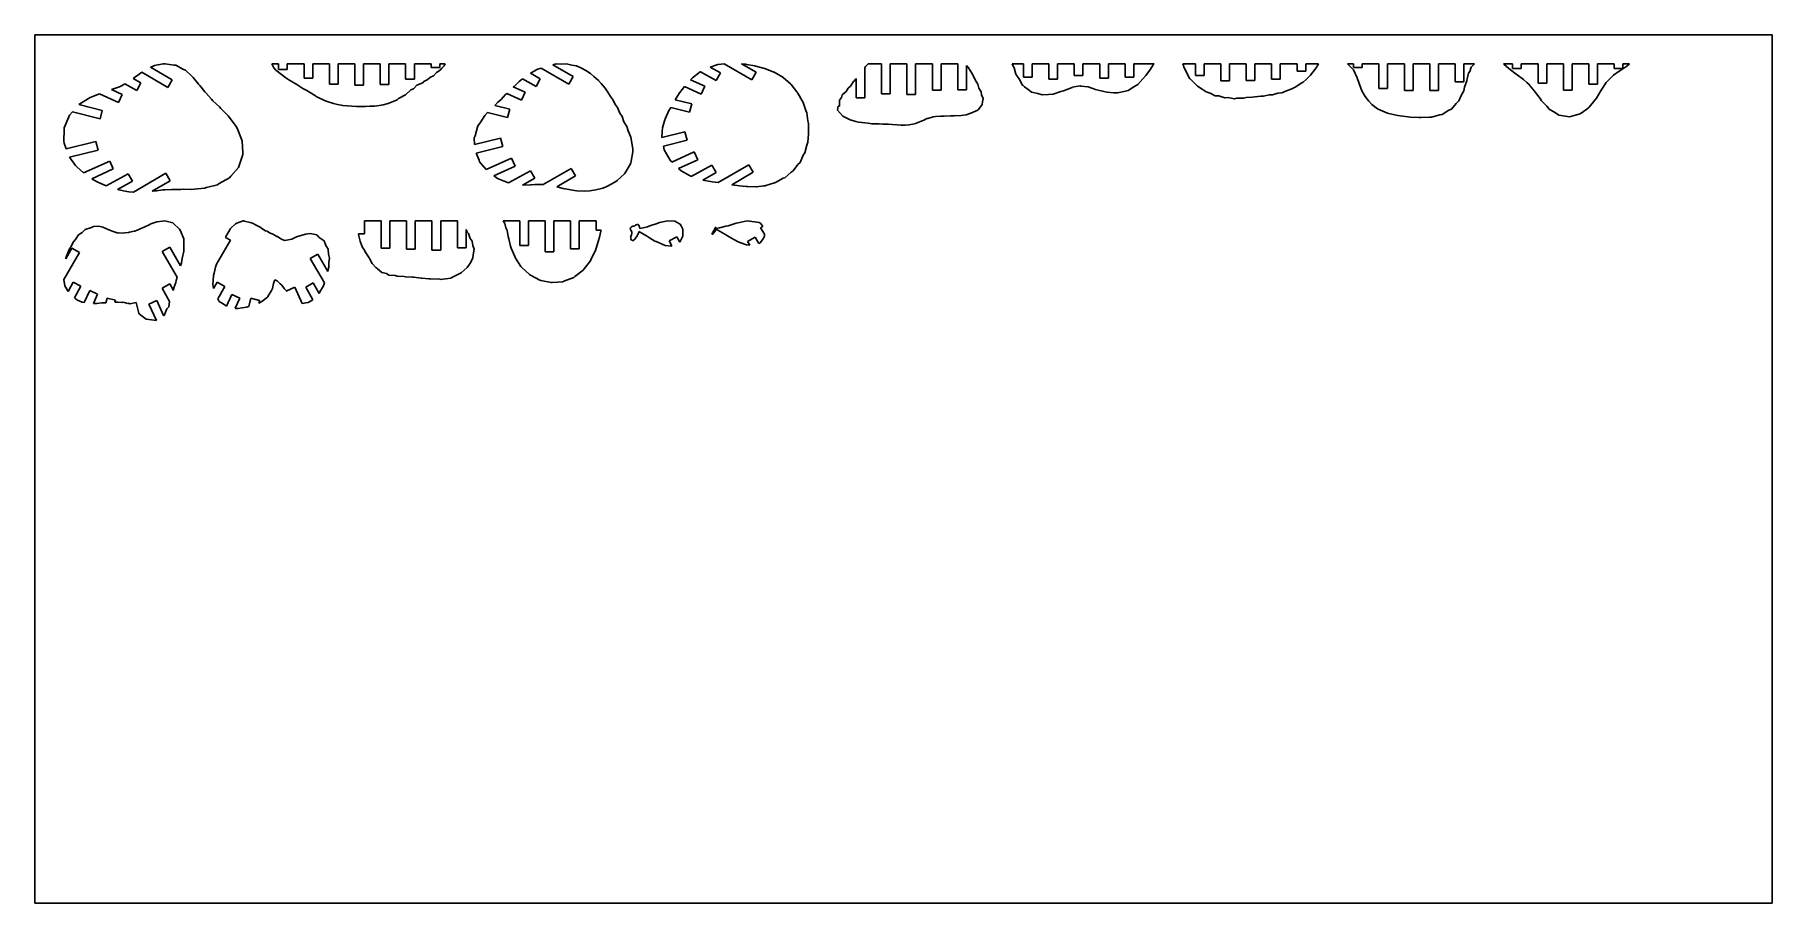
# Model space of a CAD drawing. Header units: metres. Extents: x 0 to 600, y 0 to 300.
import ezdxf

# ---------------------------------------------------------------- set-up
doc = ezdxf.new("R2010")
doc.units = ezdxf.units.M

msp = doc.modelspace()

# ---------------------------------------------------------------- linework, layer by layer
at = {"layer": 'C-1'}
for p, q in [((113.853759, 231.188876), (113.853759, 235.671116)), ((113.853759, 235.671116), (119.62894, 235.671116)), ((119.62894, 235.671116), (119.62894, 226.308317)), ((122.62894, 226.308317), (122.62894, 235.671116)), ((122.62894, 235.671116), (128.40412, 235.671116)), ((128.40412, 235.671116), (128.40412, 225.91615)), ((131.40412, 225.91615), (131.40412, 235.671116)), ((131.40412, 235.671116), (137.179301, 235.671116)), ((137.179301, 235.671116), (137.179301, 225.597686)), ((140.179301, 225.597686), (140.179301, 235.671116)), ((140.179301, 235.671116), (145.954482, 235.671116)), ((145.954482, 235.671116), (145.954482, 226.395441)), ((111.783207, 230.972129), (111.809089, 231.188876)), ((112.360972, 228.657981), (111.783207, 230.972129)), ((111.809089, 231.188876), (113.853759, 231.188876)), ((112.365687, 228.581917), (112.360972, 228.657981)), ((112.477342, 228.29923), (112.365687, 228.581917)), ((113.200204, 226.558617), (112.477342, 228.29923)), ((148.954482, 226.395441), (148.954482, 232.723758)), ((148.954482, 232.723758), (149.366907, 231.761592)), ((149.366907, 231.761592), (149.774597, 231.34252)), ((149.774597, 231.34252), (150.323646, 229.578127)), ((150.323646, 229.578127), (151.055873, 228.657981)), ((151.055873, 228.657981), (151.230177, 227.197736)), ((113.672939, 225.910929), (113.200204, 226.558617)), ((114.282651, 224.704511), (113.672939, 225.910929)), ((115.450525, 222.966815), (114.282651, 224.704511)), ((115.518432, 222.85276), (115.450525, 222.966815)), ((115.621363, 222.665434), (115.518432, 222.85276)), ((116.561443, 221.006712), (115.621363, 222.665434)), ((119.62894, 226.308317), (122.62894, 226.308317)), ((128.40412, 225.91615), (131.40412, 225.91615)), ((137.179301, 225.597686), (140.179301, 225.597686)), ((145.954482, 226.395441), (148.954482, 226.395441)), ((151.310325, 222.966816), (150.489248, 221.265808)), ((151.230177, 227.197736), (151.742174, 225.910929)), ((151.43309, 224.023365), (151.310325, 222.966816)), ((151.742174, 225.910929), (151.43309, 224.023365)), ((117.817475, 219.650847), (116.561443, 221.006712)), ((118.09341, 219.3355), (117.817475, 219.650847)), ((118.375093, 219.133131), (118.09341, 219.3355)), ((119.819693, 217.872463), (118.375093, 219.133131)), ((121.411021, 217.475541), (119.819693, 217.872463)), ((122.269956, 216.97452), (121.411021, 217.475541)), ((124.515157, 216.793132), (122.269956, 216.97452)), ((125.113416, 216.582852), (124.515157, 216.793132)), ((127.533087, 216.474229), (125.113416, 216.582852)), ((128.003468, 216.391323), (127.533087, 216.474229)), ((130.494906, 216.229648), (128.003468, 216.391323)), ((130.850537, 216.216023), (130.494906, 216.229648)), ((133.495494, 215.954011), (130.850537, 216.216023)), ((144.043067, 216.15889), (143.656595, 215.945205)), ((147.204346, 217.748076), (144.043067, 216.15889)), ((149.290377, 219.650847), (147.204346, 217.748076)), ((150.489248, 221.265808), (149.290377, 219.650847)), ((133.686126, 215.968982), (133.495494, 215.954011)), ((136.124264, 215.700491), (133.686126, 215.968982)), ((136.619101, 215.660418), (136.124264, 215.700491)), ((136.649152, 215.652592), (136.619101, 215.660418)), ((139.918723, 215.542724), (136.649152, 215.652592)), ((140.048475, 215.511479), (139.918723, 215.542724)), ((141.983915, 215.700491), (140.048475, 215.511479)), ((143.656595, 215.945205), (141.983915, 215.700491))]:
    msp.add_line(p, q, dxfattribs=at)
at = {"layer": 'C-2'}
for p, q in [((337.609448, 289.593674), (337.512864, 290)), ((337.512864, 290), (341.4158, 290)), ((338.237921, 288.525742), (337.609448, 289.593674)), ((338.795994, 286.381932), (338.237921, 288.525742)), ((341.4158, 290), (341.4158, 285.311882)), ((344.4158, 285.311882), (344.4158, 290)), ((344.4158, 290), (350.190981, 290)), ((350.190981, 290), (350.190981, 284.708995)), ((353.190981, 284.708995), (353.190981, 290)), ((353.190981, 290), (358.966162, 290)), ((358.966162, 290), (358.966162, 285.976696)), ((361.966162, 285.976696), (361.966162, 290)), ((361.966162, 290), (367.741342, 290)), ((367.741342, 290), (367.741342, 285.037425)), ((370.741342, 285.037425), (370.741342, 290)), ((370.741342, 290), (376.516523, 290)), ((376.516523, 290), (376.516523, 285.378295)), ((379.516523, 285.378295), (379.516523, 290)), ((379.516523, 290), (386.505197, 290)), ((385.248199, 288.101832), (384.020142, 286.375992)), ((386.244933, 289.593674), (385.248199, 288.101832)), ((386.505197, 290), (386.244933, 289.593674)), ((338.79795, 286.379126), (338.795994, 286.381932)), ((338.799114, 286.375993), (338.79795, 286.379126)), ((340.079939, 284.591662), (338.799114, 286.375993)), ((341.064112, 282.620837), (340.079939, 284.591662)), ((341.314234, 282.412737), (341.064112, 282.620837)), ((341.774759, 281.955433), (341.314234, 282.412737)), ((341.4158, 285.311882), (344.4158, 285.311882)), ((350.190981, 284.708995), (353.190981, 284.708995)), ((358.966162, 285.976696), (361.966162, 285.976696)), ((361.056948, 282.311396), (358.976855, 281.955433)), ((361.227443, 282.290502), (361.056948, 282.311396)), ((363.758141, 281.963704), (361.227443, 282.290502)), ((367.741342, 285.037425), (370.741342, 285.037425)), ((376.516523, 285.378295), (379.516523, 285.378295)), ((380.867323, 282.856498), (379.564448, 281.955433)), ((382.693233, 284.792293), (380.867323, 282.856498)), ((383.7359, 285.966876), (382.693233, 284.792293)), ((384.020142, 286.375992), (383.7359, 285.966876)), ((343.465589, 280.766049), (341.774759, 281.955433)), ((344.164558, 280.204804), (343.465589, 280.766049)), ((346.377795, 279.649528), (344.164558, 280.204804)), ((347.852666, 279.210253), (346.377795, 279.649528)), ((350.048077, 279.408118), (347.852666, 279.210253)), ((351.694765, 279.521875), (350.048077, 279.408118)), ((354.286447, 280.352987), (351.694765, 279.521875)), ((355.263565, 280.661927), (354.286447, 280.352987)), ((358.25806, 281.800836), (355.263565, 280.661927)), ((358.343313, 281.834494), (358.25806, 281.800836)), ((358.976855, 281.955433), (358.343313, 281.834494)), ((366.308559, 281.133342), (363.758141, 281.963704)), ((366.769935, 281.010571), (366.308559, 281.133342)), ((369.213844, 280.337931), (366.769935, 281.010571)), ((370.208625, 280.112409), (369.213844, 280.337931)), ((372.628118, 279.941826), (370.208625, 280.112409)), ((373.913417, 279.910274), (372.628118, 279.941826)), ((376.688202, 280.533309), (373.913417, 279.910274)), ((377.570825, 280.778002), (376.688202, 280.533309)), ((379.564448, 281.955433), (377.570825, 280.778002))]:
    msp.add_line(p, q, dxfattribs=at)
at = {"layer": 'C-3'}
for p, q in [((396.708717, 289.320703), (396.505197, 290)), ((396.505197, 290), (400.793534, 290)), ((396.836693, 288.819535), (396.708717, 289.320703)), ((397.094672, 288.212739), (396.836693, 288.819535)), ((397.727717, 286.904644), (397.094672, 288.212739)), ((400.793534, 290), (400.793534, 285.884764)), ((403.793534, 285.884764), (403.793534, 290)), ((403.793534, 290), (409.568715, 290)), ((409.568715, 290), (409.568715, 284.083584)), ((412.568715, 284.083584), (412.568715, 290)), ((412.568715, 290), (418.343896, 290)), ((418.343896, 290), (418.343896, 284.139642)), ((421.343896, 284.139642), (421.343896, 290)), ((421.343896, 290), (427.119076, 290)), ((427.119076, 290), (427.119076, 284.597789)), ((430.119076, 284.597789), (430.119076, 290)), ((430.119076, 290), (435.894257, 290)), ((435.894257, 290), (435.894257, 287.428594)), ((438.894257, 287.428594), (438.894257, 290)), ((438.894257, 290), (443.354219, 290)), ((442.116111, 288.137864), (440.539537, 286.02581)), ((442.701638, 288.906958), (442.116111, 288.137864)), ((442.948835, 289.320707), (442.701638, 288.906958)), ((443.354219, 290), (442.948835, 289.320707)), ((398.929243, 284.821535), (397.727717, 286.904644)), ((398.998982, 284.738714), (398.929243, 284.821535)), ((399.176327, 284.528537), (398.998982, 284.738714)), ((400.799543, 282.878656), (399.176327, 284.528537)), ((400.793534, 285.884764), (403.793534, 285.884764)), ((401.485583, 282.229059), (400.799543, 282.878656)), ((403.145984, 281.215006), (401.485583, 282.229059)), ((409.568715, 284.083584), (412.568715, 284.083584)), ((418.343896, 284.139642), (421.343896, 284.139642)), ((427.119076, 284.597789), (430.119076, 284.597789)), ((437.600502, 283.359275), (435.21472, 281.900194)), ((435.894257, 287.428594), (438.894257, 287.428594)), ((438.027051, 283.656269), (437.600502, 283.359275)), ((439.006478, 284.528537), (438.027051, 283.656269)), ((440.539537, 286.02581), (439.006478, 284.528537)), ((404.467246, 280.272358), (403.145984, 281.215006)), ((405.866296, 279.843788), (404.467246, 280.272358)), ((407.679329, 278.921915), (405.866296, 279.843788)), ((408.843426, 278.852497), (407.679329, 278.921915)), ((410.981609, 278.155237), (408.843426, 278.852497)), ((411.977407, 278.291631), (410.981609, 278.155237)), ((414.259013, 277.917311), (411.977407, 278.291631)), ((415.16098, 278.143246), (414.259013, 277.917311)), ((417.421771, 278.088339), (415.16098, 278.143246)), ((418.289329, 278.274547), (417.421771, 278.088339)), ((420.434681, 278.460796), (418.289329, 278.274547)), ((421.327536, 278.497599), (420.434681, 278.460796)), ((423.353595, 278.839409), (421.327536, 278.497599)), ((424.347114, 278.760395), (423.353595, 278.839409)), ((426.278405, 279.220506), (424.347114, 278.760395)), ((427.445787, 279.185891), (426.278405, 279.220506)), ((429.255215, 279.761652), (427.445787, 279.185891)), ((430.678709, 279.956929), (429.255215, 279.761652)), ((432.257271, 280.621437), (430.678709, 279.956929)), ((434.061793, 281.268325), (432.257271, 280.621437)), ((435.21472, 281.900194), (434.061793, 281.268325))]:
    msp.add_line(p, q, dxfattribs=at)
at = {"layer": 'C-4'}
for p, q in [((507.472965, 289.718786), (507.198131, 290)), ((507.198131, 290), (510.349653, 290)), ((508.907027, 288.399444), (507.472965, 289.718786)), ((509.598931, 287.838082), (508.907027, 288.399444)), ((510.349653, 290), (510.349653, 288.288769)), ((510.349653, 288.288769), (513.349653, 288.288769)), ((513.349653, 288.288769), (513.349653, 290)), ((513.349653, 290), (519.124834, 290)), ((519.124834, 290), (519.124834, 283.247425)), ((522.124834, 283.247425), (522.124834, 290)), ((522.124834, 290), (527.900015, 290)), ((527.900015, 290), (527.900015, 280.836914)), ((530.900015, 280.836914), (530.900015, 290)), ((530.900015, 290), (536.675196, 290)), ((536.675196, 290), (536.675196, 282.884674)), ((539.675196, 282.884674), (539.675196, 290)), ((539.675196, 290), (545.450377, 290)), ((545.450377, 290), (545.450377, 288.375485)), ((545.450377, 288.375485), (548.450377, 288.375485)), ((548.038678, 288.037788), (547.149655, 287.387143)), ((549.746321, 289.180645), (548.038678, 288.037788)), ((548.450377, 288.375485), (548.450377, 290)), ((548.450377, 290), (550.679582, 290)), ((550.679582, 290), (549.746321, 289.180645)), ((511.566767, 286.398192), (509.598931, 287.838082)), ((511.939881, 286.133761), (511.566767, 286.398192)), ((514.053099, 284.564099), (511.939881, 286.133761)), ((514.177782, 284.478706), (514.053099, 284.564099)), ((515.257549, 283.455815), (514.177782, 284.478706)), ((516.139463, 282.646138), (515.257549, 283.455815)), ((516.219731, 282.535787), (516.139463, 282.646138)), ((517.950507, 280.486644), (516.219731, 282.535787)), ((519.124834, 283.247425), (522.124834, 283.247425)), ((536.675196, 282.884674), (539.675196, 282.884674)), ((542.637153, 283.455812), (541.140667, 281.172128)), ((542.840704, 283.740369), (542.637153, 283.455812)), ((542.880816, 283.772936), (542.840704, 283.740369)), ((544.809154, 285.704367), (542.880816, 283.772936)), ((545.204164, 285.986944), (544.809154, 285.704367)), ((547.149655, 287.387143), (545.204164, 285.986944)), ((518.187485, 280.041703), (517.950507, 280.486644)), ((519.872094, 277.956866), (518.187485, 280.041703)), ((520.322287, 277.14733), (519.872094, 277.956866)), ((522.199534, 275.309722), (520.322287, 277.14733)), ((527.900015, 280.836914), (530.900015, 280.836914)), ((538.772851, 277.419819), (536.822177, 274.996777)), ((539.267856, 278.09124), (538.772851, 277.419819)), ((540.96354, 280.829101), (539.267856, 278.09124)), ((541.140667, 281.172128), (540.96354, 280.829101)), ((522.978628, 274.322857), (522.199534, 275.309722)), ((525.141465, 273.075082), (522.978628, 274.322857)), ((526.275589, 272.275315), (525.141465, 273.075082)), ((528.659223, 271.91096), (526.275589, 272.275315)), ((529.990801, 271.629371), (528.659223, 271.91096)), ((532.415945, 272.30654), (529.990801, 271.629371)), ((533.659879, 272.625304), (532.415945, 272.30654)), ((535.915093, 274.30493), (533.659879, 272.625304)), ((536.822177, 274.996777), (535.915093, 274.30493))]:
    msp.add_line(p, q, dxfattribs=at)
at = {"layer": 'C-5'}
for p, q in [((162.366479, 234.765768), (161.742174, 235.671116)), ((161.742174, 235.671116), (167.504611, 235.671116)), ((162.72147, 233.279413), (162.366479, 234.765768)), ((167.504611, 235.671116), (167.504611, 227.257747)), ((170.504611, 227.257747), (170.504611, 235.671116)), ((170.504611, 235.671116), (176.279792, 235.671116)), ((176.279792, 235.671116), (176.279792, 225.040555)), ((179.279792, 225.040555), (179.279792, 235.671116)), ((179.279792, 235.671116), (185.054972, 235.671116)), ((185.054972, 235.671116), (185.054972, 226.054357)), ((188.054972, 226.054357), (188.054972, 235.671116)), ((188.054972, 235.671116), (193.830153, 235.671116)), ((193.830153, 235.671116), (193.830153, 232.540897)), ((163.080806, 232.41554), (162.72147, 233.279413)), ((163.453917, 230.366157), (163.080806, 232.41554)), ((163.690984, 229.547205), (163.453917, 230.366157)), ((164.332373, 226.982555), (163.690984, 229.547205)), ((193.830153, 232.540897), (195.626819, 232.540897)), ((194.678555, 228.97265), (193.865152, 226.336282)), ((195.019905, 230.025663), (194.678555, 228.97265)), ((195.459544, 232.172832), (195.019905, 230.025663)), ((195.626819, 232.540897), (195.459544, 232.172832)), ((164.561755, 226.259881), (164.332373, 226.982555)), ((165.739833, 223.394771), (164.561755, 226.259881)), ((166.01308, 222.823988), (165.739833, 223.394771)), ((167.902637, 219.994675), (166.01308, 222.823988)), ((167.504611, 227.257747), (170.504611, 227.257747)), ((176.279792, 225.040555), (179.279792, 225.040555)), ((185.054972, 226.054357), (188.054972, 226.054357)), ((192.165227, 222.582391), (191.891565, 221.850397)), ((193.599015, 225.428972), (192.165227, 222.582391)), ((193.865152, 226.336282), (193.599015, 225.428972)), ((168.219815, 219.598672), (167.902637, 219.994675)), ((170.843813, 217.171812), (168.219815, 219.598672)), ((171.185217, 216.942077), (170.843813, 217.171812)), ((174.417699, 215.23394), (171.185217, 216.942077)), ((186.166441, 216.165944), (182.736701, 214.888525)), ((186.497408, 216.515646), (186.166441, 216.165944)), ((189.3992, 218.638939), (186.497408, 216.515646)), ((189.705364, 219.174801), (189.3992, 218.638939)), ((191.891565, 221.850397), (189.705364, 219.174801)), ((174.766397, 215.150794), (174.417699, 215.23394)), ((178.370577, 214.380178), (174.766397, 215.150794)), ((178.718351, 214.431244), (178.370577, 214.380178)), ((182.393808, 214.698729), (178.718351, 214.431244)), ((182.736701, 214.888525), (182.393808, 214.698729))]:
    msp.add_line(p, q, dxfattribs=at)
at = {"layer": 'C-6'}
for p, q in [((455.347012, 287.841618), (453.354219, 290)), ((453.354219, 290), (455.401358, 290)), ((455.401358, 290), (455.401358, 288.724194)), ((455.401358, 288.724194), (458.401358, 288.724194)), ((458.401358, 288.724194), (458.401358, 290)), ((458.401358, 290), (464.176539, 290)), ((464.176539, 290), (464.176539, 281.468526)), ((467.176539, 281.468526), (467.176539, 290)), ((467.176539, 290), (472.95172, 290)), ((472.95172, 290), (472.95172, 280.761417)), ((475.95172, 280.761417), (475.95172, 290)), ((475.95172, 290), (481.726901, 290)), ((481.726901, 290), (481.726901, 280.783883)), ((484.726901, 280.783883), (484.726901, 290)), ((484.726901, 290), (490.502082, 290)), ((490.502082, 290), (490.502082, 283.707905)), ((493.502082, 283.707905), (493.502082, 290)), ((493.502082, 290), (497.198131, 290)), ((495.985649, 288.746621), (495.543107, 287.352641)), ((497.198131, 290), (495.985649, 288.746621)), ((456.621774, 285.08727), (455.347012, 287.841618)), ((456.692067, 284.991265), (456.621774, 285.08727)), ((456.768198, 284.82064), (456.692067, 284.991265)), ((457.849864, 281.833905), (456.768198, 284.82064)), ((490.502082, 283.707905), (493.502082, 283.707905)), ((494.540474, 284.09328), (493.683129, 281.868071)), ((494.55245, 284.345808), (494.540474, 284.09328)), ((494.700791, 284.820639), (494.55245, 284.345808)), ((495.097215, 286.779224), (494.700791, 284.820639)), ((495.543107, 287.352641), (495.097215, 286.779224)), ((458.292423, 280.659542), (457.849864, 281.833905)), ((459.443583, 278.658209), (458.292423, 280.659542)), ((460.646373, 277.001049), (459.443583, 278.658209)), ((461.736574, 275.906409), (460.646373, 277.001049)), ((464.176539, 281.468526), (467.176539, 281.468526)), ((472.95172, 280.761417), (475.95172, 280.761417)), ((481.726901, 280.783883), (484.726901, 280.783883)), ((490.824095, 276.276182), (489.247309, 274.329948)), ((491.788597, 277.144398), (490.824095, 276.276182)), ((492.546199, 279.067911), (491.788597, 277.144398)), ((493.484001, 280.569353), (492.546199, 279.067911)), ((493.683129, 281.868071), (493.484001, 280.569353)), ((463.698809, 274.425517), (461.736574, 275.906409)), ((464.672643, 273.892898), (463.698809, 274.425517)), ((467.148391, 272.877798), (464.672643, 273.892898)), ((468.005107, 272.648585), (467.148391, 272.877798)), ((470.727544, 272.053256), (468.005107, 272.648585)), ((471.495371, 271.960783), (470.727544, 272.053256)), ((474.327215, 271.620978), (471.495371, 271.960783)), ((475.042506, 271.567768), (474.327215, 271.620978)), ((477.961561, 271.423508), (475.042506, 271.567768)), ((478.665286, 271.379008), (477.961561, 271.423508)), ((481.630228, 271.567778), (478.665286, 271.379008)), ((482.365935, 271.567687), (481.630228, 271.567778)), ((485.187021, 272.33156), (482.365935, 271.567687)), ((485.996407, 272.465182), (485.187021, 272.33156)), ((488.343447, 273.921378), (485.996407, 272.465182)), ((489.247309, 274.329948), (488.343447, 273.921378))]:
    msp.add_line(p, q, dxfattribs=at)
at = {"layer": 'C-7'}
for p, q in [((82.598083, 288.513371), (81.889077, 290)), ((81.889077, 290), (84.209114, 290)), ((83.236304, 287.777533), (82.598083, 288.513371)), ((84.209114, 290), (84.209114, 288.019866)), ((84.209114, 288.019866), (87.209114, 288.019866)), ((87.209114, 288.019866), (87.209114, 290)), ((87.209114, 290), (92.984295, 290)), ((92.984295, 290), (92.984295, 284.999063)), ((95.984295, 284.999063), (95.984295, 290)), ((95.984295, 290), (101.759476, 290)), ((101.759476, 290), (101.759476, 282.942344)), ((104.759476, 282.942344), (104.759476, 290)), ((104.759476, 290), (110.534657, 290)), ((110.534657, 290), (110.534657, 282.614143)), ((113.534657, 282.614143), (113.534657, 290)), ((113.534657, 290), (119.309837, 290)), ((119.309837, 290), (119.309837, 282.810904)), ((122.309837, 282.810904), (122.309837, 290)), ((122.309837, 290), (128.085018, 290)), ((128.085018, 290), (128.085018, 284.703854)), ((131.085018, 284.703854), (131.085018, 290)), ((131.085018, 290), (136.860199, 290)), ((136.860199, 290), (136.860199, 288.67832)), ((136.860199, 288.67832), (139.860199, 288.67832)), ((139.860199, 288.67832), (139.860199, 290)), ((139.860199, 290), (141.714429, 290)), ((140.579372, 288.460005), (140.013609, 287.777533)), ((141.38898, 289.293986), (140.579372, 288.460005)), ((141.714429, 290), (141.38898, 289.293986)), ((86.656104, 285.114044), (83.236304, 287.777533)), ((87.768718, 284.431804), (86.656104, 285.114044)), ((90.534782, 282.771152), (87.768718, 284.431804)), ((92.551205, 281.378963), (90.534782, 282.771152)), ((92.984295, 284.999063), (95.984295, 284.999063)), ((101.759476, 282.942344), (104.759476, 282.942344)), ((110.534657, 282.614143), (113.534657, 282.614143)), ((119.309837, 282.810904), (122.309837, 282.810904)), ((128.085018, 284.703854), (131.085018, 284.703854)), ((131.982161, 282.544965), (130.83787, 281.305097)), ((134.004098, 283.406001), (131.982161, 282.544965)), ((134.40451, 283.873718), (134.004098, 283.406001)), ((135.481852, 284.431803), (134.40451, 283.873718)), ((136.67875, 285.375941), (135.481852, 284.431803)), ((137.644136, 285.822932), (136.67875, 285.375941)), ((138.738509, 286.952906), (137.644136, 285.822932)), ((140.013609, 287.777533), (138.738509, 286.952906)), ((93.916809, 280.728505), (92.551205, 281.378963)), ((96.367842, 279.26551), (93.916809, 280.728505)), ((97.005923, 278.847176), (96.367842, 279.26551)), ((97.222688, 278.691197), (97.005923, 278.847176)), ((100.050257, 277.311003), (97.222688, 278.691197)), ((100.990003, 276.910498), (100.050257, 277.311003)), ((103.178305, 276.204449), (100.990003, 276.910498)), ((104.538821, 275.925827), (103.178305, 276.204449)), ((122.064435, 276.225645), (120.360134, 275.79992)), ((123.136997, 276.702963), (122.064435, 276.225645)), ((125.113305, 277.474037), (123.136997, 276.702963)), ((125.634126, 277.927494), (125.113305, 277.474037)), ((127.990252, 279.204989), (125.634126, 277.927494)), ((128.004213, 279.225081), (127.990252, 279.204989)), ((128.064507, 279.265512), (128.004213, 279.225081)), ((129.919406, 280.97983), (128.064507, 279.265512)), ((130.83787, 281.305097), (129.919406, 280.97983)), ((106.360529, 275.586182), (104.538821, 275.925827)), ((107.886553, 275.465782), (106.360529, 275.586182)), ((109.515605, 275.326848), (107.886553, 275.465782)), ((111.089569, 275.268049), (109.515605, 275.326848)), ((112.625443, 275.253743), (111.089569, 275.268049)), ((114.230016, 275.208817), (112.625443, 275.253743)), ((115.738784, 275.298155), (114.230016, 275.208817)), ((117.344284, 275.33407), (115.738784, 275.298155)), ((118.898826, 275.552108), (117.344284, 275.33407)), ((120.360134, 275.79992), (118.898826, 275.552108))]:
    msp.add_line(p, q, dxfattribs=at)
at = {"layer": 'C-8'}
for p, q in [((286.633243, 288.646661), (286.717582, 288.758668)), ((286.633243, 278.264256), (286.633243, 288.646661)), ((286.717582, 288.758668), (286.919615, 289.006817)), ((286.919615, 289.006817), (287.840739, 290)), ((287.840739, 290), (292.408424, 290)), ((292.408424, 290), (292.408424, 279.539698)), ((295.408424, 279.539698), (295.408424, 290)), ((295.408424, 290), (301.183605, 290)), ((301.183605, 290), (301.183605, 279.411412)), ((304.183605, 279.411412), (304.183605, 290)), ((304.183605, 290), (309.958785, 290)), ((309.958785, 290), (309.958785, 280.808579)), ((312.958785, 280.808579), (312.958785, 290)), ((312.958785, 290), (318.733966, 290)), ((318.733966, 290), (318.733966, 281.020373)), ((321.733966, 281.020373), (321.733966, 289.413376)), ((321.733966, 289.413376), (322.395869, 288.595237)), ((322.395869, 288.595237), (323.628915, 286.699964)), ((280.882128, 281.556206), (281.702462, 282.211917)), ((281.702462, 282.211917), (282.767968, 283.814343)), ((282.767968, 283.814343), (282.976553, 284.013534)), ((282.976553, 284.013534), (283.427672, 284.637768)), ((283.427672, 284.637768), (283.633243, 284.852742)), ((283.633243, 284.852742), (283.633243, 278.264256)), ((323.628915, 286.699964), (323.951044, 286.123089)), ((323.951044, 286.123089), (324.105514, 285.85604)), ((324.105514, 285.85604), (325.039235, 283.814343)), ((325.039235, 283.814343), (325.62337, 282.887535)), ((325.62337, 282.887535), (326.06895, 281.556206)), ((277.858062, 277.45722), (278.613024, 278.322265)), ((277.858062, 275.339705), (277.858062, 277.45722)), ((278.613024, 278.322265), (278.869982, 279.245486)), ((278.869982, 279.245486), (280.234183, 280.355303)), ((280.234183, 280.355303), (280.882128, 281.556206)), ((283.633243, 278.264256), (286.633243, 278.264256)), ((292.408424, 279.539698), (295.408424, 279.539698)), ((301.183605, 279.411412), (304.183605, 279.411412)), ((309.958785, 280.808579), (312.958785, 280.808579)), ((318.733966, 281.020373), (321.733966, 281.020373)), ((326.06895, 281.556206), (326.839606, 280.292702)), ((326.839606, 280.292702), (326.975492, 279.245485)), ((326.975492, 279.245485), (327.512864, 277.963125)), ((327.244874, 276.769004), (327.202077, 275.899169)), ((327.512864, 277.963125), (327.244874, 276.769004)), ((277.22838, 273.979731), (277.430517, 275.339705)), ((279.005935, 271.841237), (277.22838, 273.979731)), ((277.430517, 275.339705), (277.858062, 275.339705)), ((281.532107, 270.656834), (279.005935, 271.841237)), ((283.518205, 269.977752), (281.532107, 270.656834)), ((305.872106, 270.013734), (304.147575, 269.391042)), ((306.193334, 270.185419), (305.872106, 270.013734)), ((307.23927, 270.656834), (306.193334, 270.185419)), ((308.083911, 271.072421), (307.23927, 270.656834)), ((308.374397, 271.114042), (308.083911, 271.072421)), ((310.221018, 271.700429), (308.374397, 271.114042)), ((311.015286, 271.724054), (310.221018, 271.700429)), ((312.914628, 271.924728), (311.015286, 271.724054)), ((314.008225, 271.894752), (312.914628, 271.924728)), ((316.247595, 271.936939), (314.008225, 271.894752)), ((317.520496, 271.940085), (316.247595, 271.936939)), ((319.920387, 272.139164), (317.520496, 271.940085)), ((321.591407, 272.37973), (319.920387, 272.139164)), ((323.241528, 272.881184), (321.591407, 272.37973)), ((325.650017, 273.979731), (323.241528, 272.881184)), ((325.805824, 274.048178), (325.650017, 273.979731)), ((325.88062, 274.128547), (325.805824, 274.048178)), ((327.202077, 275.899169), (325.88062, 274.128547)), ((284.432945, 269.815766), (283.518205, 269.977752)), ((287.811788, 269.399417), (284.432945, 269.815766)), ((289.121396, 269.276503), (287.811788, 269.399417)), ((291.588753, 269.269332), (289.121396, 269.276503)), ((292.838065, 269.131906), (291.588753, 269.269332)), ((294.861594, 269.166612), (292.838065, 269.131906)), ((296.099114, 268.969234), (294.861594, 269.166612)), ((297.789911, 268.935218), (296.099114, 268.969234)), ((299.103195, 268.777511), (297.789911, 268.935218)), ((300.565654, 268.779255), (299.103195, 268.777511)), ((301.808308, 268.866871), (300.565654, 268.779255)), ((303.27439, 269.092289), (301.808308, 268.866871)), ((304.147575, 269.391042), (303.27439, 269.092289))]:
    msp.add_line(p, q, dxfattribs=at)
at = {"layer": 'sheet_boundary'}
for p, q in [((0, 300), (600, 300)), ((0, 0), (0, 300)), ((600, 300), (600, 0)), ((600, 0), (0, 0))]:
    msp.add_line(p, q, dxfattribs=at)
at = {"layer": 'Z-1'}
for p, q in [((206.926168, 233.92868), (207.240777, 234.031276)), ((207.240777, 234.031276), (207.494973, 234.169388)), ((207.494973, 234.169388), (207.736737, 234.333066)), ((207.736737, 234.333066), (208.008449, 234.451315)), ((208.008449, 234.451315), (208.30842, 234.411154)), ((208.30842, 234.411154), (208.574849, 234.172566)), ((208.574849, 234.172566), (208.75263, 233.837633)), ((212.402979, 233.99182), (214.941896, 234.796283)), ((214.941896, 234.796283), (215.700598, 235.114978)), ((215.700598, 235.114978), (218.633029, 235.665534)), ((218.633029, 235.665534), (218.65109, 235.671116)), ((218.65109, 235.671116), (218.673866, 235.667707)), ((218.673866, 235.667707), (221.032546, 235.660664)), ((221.032546, 235.660664), (222.677379, 234.658584)), ((222.677379, 234.658584), (222.854087, 234.570264)), ((222.854087, 234.570264), (223.19617, 234.013741)), ((223.19617, 234.013741), (223.813789, 232.832761)), ((205.626819, 232.939851), (205.720133, 233.356468)), ((205.785398, 232.514238), (205.626819, 232.939851)), ((205.720133, 233.356468), (206.075147, 233.658184)), ((205.783134, 230.039216), (205.867441, 230.334578)), ((205.827082, 229.971987), (205.783134, 230.039216)), ((206.023726, 232.14845), (205.785398, 232.514238)), ((205.850001, 229.253223), (205.827082, 229.971987)), ((206.035098, 229.111236), (205.850001, 229.253223)), ((205.867441, 230.334578), (206.063433, 230.886713)), ((206.191414, 231.81738), (206.023726, 232.14845)), ((206.349852, 228.875681), (206.035098, 229.111236)), ((206.063433, 230.886713), (206.215398, 231.437834)), ((206.075147, 233.658184), (206.52506, 233.827031)), ((206.215398, 231.437834), (206.191414, 231.81738)), ((206.596337, 228.90354), (206.349852, 228.875681)), ((206.52506, 233.827031), (206.926168, 233.92868)), ((207.208124, 229.36264), (206.596337, 228.90354)), ((207.216366, 229.369526), (207.208124, 229.36264)), ((207.990344, 230.49784), (207.216366, 229.369526)), ((208.353478, 231.21858), (207.990344, 230.49784)), ((208.682665, 232.021563), (208.353478, 231.21858)), ((209.449524, 231.587348), (208.682665, 232.021563)), ((208.75263, 233.837633), (208.850496, 233.533224)), ((208.850496, 233.533224), (208.983423, 233.060195)), ((208.983423, 233.060195), (210.060031, 233.289312)), ((211.238972, 230.591971), (209.449524, 231.587348)), ((210.060031, 233.289312), (211.637538, 233.641706)), ((212.279727, 229.903566), (211.238972, 230.591971)), ((211.637538, 233.641706), (212.402979, 233.99182)), ((214.180648, 228.686366), (212.279727, 229.903566)), ((214.581489, 228.547621), (214.180648, 228.686366)), ((217.653115, 227.19375), (214.581489, 228.547621)), ((221.679517, 230.21948), (219.058525, 228.75989)), ((219.058525, 228.75989), (220.004587, 227.061042)), ((222.729893, 228.333314), (221.679517, 230.21948)), ((223.697972, 230.216063), (222.729893, 228.333314)), ((223.768281, 230.573874), (223.697972, 230.216063)), ((223.82561, 232.514238), (223.768281, 230.573874)), ((223.813789, 232.832761), (223.82561, 232.514238)), ((219.881013, 227.009629), (217.653115, 227.19375)), ((220.004587, 227.061042), (219.881013, 227.009629))]:
    msp.add_line(p, q, dxfattribs=at)
at = {"layer": 'Z-2'}
for p, q in [((37.779079, 233.508846), (39.769938, 234.503468)), ((39.769938, 234.503468), (39.913362, 234.581931)), ((39.913362, 234.581931), (40.039008, 234.628787)), ((40.039008, 234.628787), (42.210605, 235.374159)), ((42.210605, 235.374159), (44.130339, 235.649998)), ((44.130339, 235.649998), (44.907481, 235.671116)), ((44.907481, 235.671116), (47.260902, 235.132605)), ((47.260902, 235.132605), (47.709416, 235.012946)), ((47.709416, 235.012946), (47.822698, 234.939066)), ((47.822698, 234.939066), (50.01003, 232.892839)), ((12.358052, 226.550535), (13.326104, 228.467074)), ((13.326104, 228.467074), (14.120105, 229.315845)), ((14.120105, 229.315845), (15.163154, 230.842063)), ((15.163154, 230.842063), (16.415388, 231.68497)), ((16.415388, 231.68497), (17.465455, 232.712182)), ((17.465455, 232.712182), (19.572882, 233.410248)), ((19.572882, 233.410248), (20.252132, 233.776169)), ((20.252132, 233.776169), (22.090769, 233.833792)), ((22.090769, 233.833792), (23.469274, 233.554674)), ((23.469274, 233.554674), (25.542383, 232.648428)), ((25.542383, 232.648428), (26.538968, 232.239919)), ((26.538968, 232.239919), (27.131153, 231.992056)), ((27.131153, 231.992056), (28.765895, 231.475777)), ((28.765895, 231.475777), (29.176909, 231.580092)), ((29.176909, 231.580092), (30.567615, 231.437409)), ((30.567615, 231.437409), (31.069605, 231.591619)), ((31.069605, 231.591619), (32.34025, 231.700603)), ((32.34025, 231.700603), (32.744388, 231.786713)), ((32.744388, 231.786713), (34.277253, 232.154904)), ((34.277253, 232.154904), (34.389832, 232.167202)), ((34.389832, 232.167202), (34.753173, 232.301694)), ((34.753173, 232.301694), (35.996858, 232.764711)), ((35.996858, 232.764711), (36.677268, 233.075887)), ((36.677268, 233.075887), (37.779079, 233.508846)), ((50.01003, 232.892839), (50.235265, 232.55354)), ((50.235265, 232.55354), (51.439492, 229.462735)), ((51.439492, 229.462735), (51.458271, 229.380251)), ((51.458271, 229.380251), (51.47112, 229.041982)), ((51.47112, 229.041982), (51.474115, 225.920371)), ((10, 215.463039), (15.423514, 224.826316)), ((12.827556, 226.329979), (10.680851, 222.623859)), ((10.680851, 222.623859), (10.73832, 222.862811)), ((10.73832, 222.862811), (10.991621, 223.459413)), ((10.991621, 223.459413), (11.86707, 225.780626)), ((11.86707, 225.780626), (12.358052, 226.550535)), ((15.423514, 224.826316), (12.827556, 226.329979)), ((46.62444, 226.586156), (44.028483, 225.082493)), ((44.028483, 225.082493), (49.162264, 216.219417)), ((50.311805, 220.220207), (46.62444, 226.586156)), ((50.904416, 222.675096), (50.634761, 221.24316)), ((51.440759, 225.226882), (50.904416, 222.675096)), ((51.474115, 225.920371), (51.440759, 225.226882)), ((49.162264, 216.219417), (48.824692, 215.097434)), ((50.634761, 221.24316), (50.311805, 220.220207)), ((10.415503, 213.311193), (10, 215.463039)), ((10.430242, 213.260013), (10.415503, 213.311193)), ((11.522934, 211.333801), (10.430242, 213.260013)), ((13.321808, 214.564049), (11.522934, 211.333801)), ((15.9428, 213.10446), (13.321808, 214.564049)), ((13.694203, 209.066643), (15.9428, 213.10446)), ((18.981593, 211.600429), (17.121449, 207.478953)), ((21.715995, 210.366313), (18.981593, 211.600429)), ((20.246043, 207.109375), (21.715995, 210.366313)), ((46.60671, 213.974814), (43.985718, 212.515224)), ((43.985718, 212.515224), (46.562451, 207.888172)), ((47.901704, 211.649386), (46.60671, 213.974814)), ((47.959783, 211.788373), (47.901704, 211.649386)), ((48.044287, 212.574168), (47.959783, 211.788373)), ((48.676472, 214.426429), (48.044287, 212.574168)), ((48.824692, 215.097434), (48.676472, 214.426429)), ((14.048652, 208.770725), (13.694203, 209.066643)), ((14.713672, 208.335328), (14.048652, 208.770725)), ((16.423692, 207.666097), (14.713672, 208.335328)), ((17.121449, 207.478953), (16.423692, 207.666097)), ((21.025586, 207.145558), (20.246043, 207.109375)), ((21.400706, 207.147939), (21.025586, 207.145558)), ((23.15169, 207.365479), (21.400706, 207.147939)), ((24.339842, 207.437034), (23.15169, 207.365479)), ((24.561017, 207.45249), (24.339842, 207.437034)), ((24.95198, 209.029258), (24.561017, 207.45249)), ((27.863805, 208.307263), (24.95198, 209.029258)), ((27.692104, 207.614788), (27.863805, 208.307263)), ((28.441075, 207.616676), (27.692104, 207.614788)), ((28.683267, 207.646049), (28.441075, 207.616676)), ((30.215871, 207.492016), (28.683267, 207.646049)), ((30.534541, 207.605093), (30.215871, 207.492016)), ((32.194821, 207.182832), (30.534541, 207.605093)), ((32.376224, 207.303207), (32.194821, 207.182832)), ((32.865418, 207.035862), (32.376224, 207.303207)), ((35.010772, 207.567808), (32.865418, 207.035862)), ((35.937923, 203.828581), (35.010772, 207.567808)), ((42.149377, 208.209143), (39.414975, 206.975026)), ((39.414975, 206.975026), (42.003368, 201.239987)), ((44.502475, 202.995442), (42.149377, 208.209143)), ((45.605623, 205.351737), (44.742705, 203.065962)), ((46.269262, 205.986153), (45.605623, 205.351737)), ((46.506581, 207.793562), (46.269262, 205.986153)), ((46.562451, 207.888172), (46.506581, 207.793562)), ((36.19897, 203.510167), (35.937923, 203.828581)), ((38.501084, 201.760945), (36.19897, 203.510167)), ((41.287707, 201.43498), (38.501084, 201.760945)), ((42.003368, 201.239987), (41.287707, 201.43498)), ((44.742705, 203.065962), (44.502475, 202.995442))]:
    msp.add_line(p, q, dxfattribs=at)
at = {"layer": 'Z-3'}
for p, q in [((172.499154, 287.401391), (173.423529, 288.008999)), ((173.423529, 288.008999), (174.855487, 288.482731)), ((174.855487, 288.482731), (184.450922, 282.924744)), ((178.86569, 289.62682), (180.05684, 290)), ((185.954585, 285.520702), (178.86569, 289.62682)), ((180.05684, 290), (181.973137, 289.886884)), ((181.973137, 289.886884), (183.598013, 289.998485)), ((183.598013, 289.998485), (185.414103, 289.541503)), ((185.414103, 289.541503), (187.059395, 289.206063)), ((187.059395, 289.206063), (188.78548, 288.424899)), ((188.78548, 288.424899), (190.259331, 287.690026)), ((165.249573, 281.975275), (165.531932, 282.158462)), ((165.531932, 282.158462), (167.241262, 283.889491)), ((167.241262, 283.889491), (167.896247, 284.340649)), ((167.896247, 284.340649), (168.451981, 284.771872)), ((168.451981, 284.771872), (173.121573, 282.171449)), ((171.182024, 286.685368), (172.499154, 287.401391)), ((174.581162, 284.792441), (171.182024, 286.685368)), ((173.121573, 282.171449), (174.581162, 284.792441)), ((184.450922, 282.924744), (185.954585, 285.520702)), ((190.259331, 287.690026), (191.899941, 286.588291)), ((191.899941, 286.588291), (193.095076, 285.627916)), ((193.095076, 285.627916), (194.626487, 284.214814)), ((194.626487, 284.214814), (195.555526, 283.207947)), ((195.555526, 283.207947), (196.931905, 281.521371)), ((158.855739, 275.59706), (159.905294, 276.727391)), ((159.905294, 276.727391), (160.983164, 277.516527)), ((160.983164, 277.516527), (162.55077, 279.376016)), ((162.55077, 279.376016), (163.028992, 279.686093)), ((163.028992, 279.686093), (168.101045, 277.396925)), ((169.335162, 280.131327), (165.249573, 281.975275)), ((168.101045, 277.396925), (169.335162, 280.131327)), ((196.931905, 281.521371), (197.684127, 280.561628)), ((197.684127, 280.561628), (198.86215, 278.676821)), ((198.86215, 278.676821), (199.549022, 277.758152)), ((199.549022, 277.758152), (200.511456, 275.783176)), ((153.792576, 269.579089), (155.450497, 272.120572)), ((155.450497, 272.120572), (156.386561, 273.118454)), ((156.386561, 273.118454), (163.292755, 271.406046)), ((164.01475, 274.31787), (158.855739, 275.59706)), ((163.292755, 271.406046), (164.01475, 274.31787)), ((200.511456, 275.783176), (201.241051, 274.818525)), ((201.241051, 274.818525), (202.00491, 272.880924)), ((202.00491, 272.880924), (202.868269, 271.710895)), ((202.868269, 271.710895), (203.464315, 269.936754)), ((151.714429, 264.380365), (152.043552, 265.076598)), ((151.903051, 262.066279), (151.714429, 264.380365)), ((160.864843, 264.288377), (151.903051, 262.066279)), ((152.043552, 265.076598), (152.994257, 268.532395)), ((152.994257, 268.532395), (153.792576, 269.579089)), ((161.586837, 261.376552), (160.864843, 264.288377)), ((203.464315, 269.936754), (204.477931, 268.334443)), ((204.477931, 268.334443), (204.906654, 266.826402)), ((204.906654, 266.826402), (205.877334, 264.569356)), ((205.877334, 264.569356), (206.102676, 263.388334)), ((152.382046, 259.094202), (161.586837, 261.376552)), ((153.451139, 256.692848), (152.382046, 259.094202)), ((206.572683, 259.586613), (206.004245, 256.320729)), ((206.102676, 263.388334), (206.557508, 260.45573)), ((206.557508, 260.45573), (206.572683, 259.586613)), ((153.568085, 256.108265), (153.451139, 256.692848)), ((155.858703, 253.484667), (153.568085, 256.108265)), ((155.91211, 253.398277), (155.858703, 253.484667)), ((164.624794, 257.33057), (155.91211, 253.398277)), ((158.51287, 251.280682), (165.858911, 254.596167)), ((171.176341, 253.041712), (163.565568, 248.803392)), ((165.858911, 254.596167), (164.624794, 257.33057)), ((172.635931, 250.42072), (171.176341, 253.041712)), ((185.214142, 253.813768), (175.615355, 248.253839)), ((186.717805, 251.21781), (185.214142, 253.813768)), ((204.106164, 252.619451), (203.708693, 251.983526)), ((205.836859, 255.64505), (204.106164, 252.619451)), ((206.004245, 256.320729), (205.836859, 255.64505)), ((158.836296, 251.061789), (158.51287, 251.280682)), ((159.756896, 250.31567), (158.836296, 251.061789)), ((162.080257, 249.404946), (159.756896, 250.31567)), ((163.565568, 248.803392), (162.080257, 249.404946)), ((168.452263, 248.090901), (172.635931, 250.42072)), ((168.529735, 248.087177), (168.452263, 248.090901)), ((171.209966, 248.133613), (168.529735, 248.087177)), ((171.462598, 248.141392), (171.209966, 248.133613)), ((172.718292, 248.217694), (171.462598, 248.141392)), ((174.196754, 248.297671), (172.718292, 248.217694)), ((174.441088, 248.298517), (174.196754, 248.297671)), ((175.615355, 248.253839), (174.441088, 248.298517)), ((180.323469, 247.514003), (186.717805, 251.21781)), ((182.495439, 246.928206), (180.323469, 247.514003)), ((183.027863, 246.792884), (182.495439, 246.928206)), ((183.117875, 246.781184), (183.027863, 246.792884)), ((186.331561, 246.162187), (183.117875, 246.781184)), ((187.181742, 246.110549), (186.331561, 246.162187)), ((189.940186, 245.981354), (187.181742, 246.110549)), ((191.653353, 246.098411), (189.940186, 245.981354)), ((193.747165, 246.424314), (191.653353, 246.098411)), ((196.188446, 247.033914), (193.747165, 246.424314)), ((197.575487, 247.623723), (196.188446, 247.033914)), ((200.360405, 249.022329), (197.575487, 247.623723)), ((201.154007, 249.679905), (200.360405, 249.022329)), ((203.708693, 251.983526), (201.154007, 249.679905))]:
    msp.add_line(p, q, dxfattribs=at)
at = {"layer": 'Z-4'}
for p, q in [((40.015069, 288.749904), (40.658122, 289.067487)), ((47.500263, 284.414237), (40.015069, 288.749904)), ((40.658122, 289.067487), (41.326944, 289.343959)), ((41.326944, 289.343959), (44.319089, 289.896546)), ((44.319089, 289.896546), (45.011059, 290)), ((45.011059, 290), (48.022532, 289.533131)), ((48.022532, 289.533131), (48.691651, 289.433286)), ((48.691651, 289.433286), (51.396027, 288.007635)), ((51.396027, 288.007635), (52.001062, 287.722525)), ((26.843018, 281.16745), (29.269076, 282.055849)), ((29.269076, 282.055849), (29.901851, 282.315025)), ((29.901851, 282.315025), (31.139632, 283.035618)), ((31.139632, 283.035618), (35.212284, 280.767622)), ((33.943858, 284.907803), (34.5209, 285.353067)), ((36.671873, 283.388614), (33.943858, 284.907803)), ((34.5209, 285.353067), (35.104946, 285.728715)), ((35.104946, 285.728715), (36.939079, 287.064689)), ((35.212284, 280.767622), (36.671873, 283.388614)), ((36.939079, 287.064689), (45.9966, 281.818279)), ((45.9966, 281.818279), (47.500263, 284.414237)), ((52.001062, 287.722525), (54.227005, 285.665692)), ((54.227005, 285.665692), (54.75148, 285.24767)), ((54.75148, 285.24767), (56.576436, 282.975847)), ((56.576436, 282.975847), (57.037372, 282.489306)), ((57.037372, 282.489306), (58.737541, 280.297434)), ((15.251762, 275.858757), (18.545313, 277.938183)), ((18.545313, 277.938183), (19.139635, 278.36734)), ((19.139635, 278.36734), (22.342083, 279.622507)), ((22.342083, 279.622507), (28.953563, 276.63855)), ((26.501468, 281.036649), (26.843018, 281.16745)), ((30.18768, 279.372953), (26.501468, 281.036649)), ((28.953563, 276.63855), (30.18768, 279.372953)), ((58.737541, 280.297434), (59.178205, 279.793397)), ((59.178205, 279.793397), (61.066493, 277.726415)), ((61.066493, 277.726415), (61.531096, 277.222364)), ((61.531096, 277.222364), (63.769037, 275.083852)), ((10.175503, 267.891969), (11.7516, 271.621848)), ((11.7516, 271.621848), (12.002811, 272.250533)), ((12.002811, 272.250533), (12.979595, 273.331301)), ((12.979595, 273.331301), (22.575286, 270.952025)), ((23.297281, 273.86385), (15.251762, 275.858757)), ((22.575286, 270.952025), (23.297281, 273.86385)), ((63.769037, 275.083852), (64.268462, 274.561374)), ((64.268462, 274.561374), (66.735605, 272.042874)), ((66.735605, 272.042874), (67.228152, 271.469273)), ((67.228152, 271.469273), (69.507813, 268.340053)), ((10, 263.209862), (10.1487, 267.223281)), ((10.1487, 267.223281), (10.175503, 267.891969)), ((69.507813, 268.340053), (69.913552, 267.699761)), ((69.913552, 267.699761), (71.421674, 263.9729)), ((10.193525, 262.553667), (10, 263.209862)), ((10.832831, 260.539146), (10.193525, 262.553667)), ((21.150943, 263.097547), (10.832831, 260.539146)), ((12.050359, 257.75019), (21.872937, 260.185722)), ((21.872937, 260.185722), (21.150943, 263.097547)), ((71.889077, 258.581884), (70.583178, 254.793753)), ((71.421674, 263.9729), (71.658507, 263.284455)), ((71.658507, 263.284455), (71.875221, 259.271068)), ((71.875221, 259.271068), (71.889077, 258.581884)), ((14.036182, 254.846656), (12.050359, 257.75019)), ((14.561475, 254.33433), (14.036182, 254.846656)), ((16.809799, 252.283351), (14.561475, 254.33433)), ((25.874421, 256.374484), (16.809799, 252.283351)), ((19.6723, 250.283887), (27.108538, 253.640082)), ((27.108538, 253.640082), (25.874421, 256.374484)), ((45.275251, 252.166635), (34.061242, 245.671116)), ((46.778914, 249.570677), (45.275251, 252.166635)), ((70.359752, 254.162954), (67.69161, 251.108133)), ((70.583178, 254.793753), (70.359752, 254.162954)), ((21.069148, 249.402437), (19.6723, 250.283887)), ((21.737074, 249.079635), (21.069148, 249.402437)), ((24.652901, 247.754765), (21.737074, 249.079635)), ((32.274543, 251.999138), (24.652901, 247.754765)), ((28.560417, 246.496985), (33.734132, 249.378146)), ((29.067895, 246.389482), (28.560417, 246.496985)), ((31.834153, 245.845507), (29.067895, 246.389482)), ((33.734132, 249.378146), (32.274543, 251.999138)), ((40.525562, 245.948532), (46.778914, 249.570677)), ((41.326944, 246.046018), (40.525562, 245.948532)), ((41.995766, 246.11132), (41.326944, 246.046018)), ((44.215337, 246.394254), (41.995766, 246.11132)), ((44.885249, 246.43715), (44.215337, 246.394254)), ((47.181498, 246.577494), (44.885249, 246.43715)), ((47.875009, 246.598261), (47.181498, 246.577494)), ((50.471333, 246.568969), (47.875009, 246.598261)), ((51.196666, 246.604278), (50.471333, 246.568969)), ((54.276755, 246.563607), (51.196666, 246.604278)), ((55.014029, 246.66951), (54.276755, 246.563607)), ((58.589374, 246.953014), (55.014029, 246.66951)), ((59.290991, 247.180163), (58.589374, 246.953014)), ((63.105526, 248.189652), (59.290991, 247.180163)), ((63.707588, 248.564979), (63.105526, 248.189652)), ((67.25374, 250.588648), (63.707588, 248.564979)), ((67.69161, 251.108133), (67.25374, 250.588648)), ((32.544929, 245.779972), (31.834153, 245.845507)), ((34.061242, 245.671116), (32.544929, 245.779972))]:
    msp.add_line(p, q, dxfattribs=at)
at = {"layer": 'Z-5'}
for p, q in [((233.224718, 288.845798), (235.887118, 289.682131)), ((236.806868, 286.850954), (233.224718, 288.845798)), ((235.887118, 289.682131), (235.997849, 289.70777)), ((235.997849, 289.70777), (238.02668, 290)), ((238.02668, 290), (247.578489, 284.467283)), ((249.082152, 287.063241), (244.08422, 289.958205)), ((244.08422, 289.958205), (245.424519, 289.824138)), ((245.424519, 289.824138), (245.784651, 289.734301)), ((245.784651, 289.734301), (248.629579, 289.21742)), ((248.629579, 289.21742), (248.966445, 289.141499)), ((248.966445, 289.141499), (251.943403, 288.352216)), ((251.943403, 288.352216), (252.155498, 288.308623)), ((252.155498, 288.308623), (255.251731, 287.117396)), ((222.756084, 280.021963), (224.321528, 282.135486)), ((224.321528, 282.135486), (230.145007, 279.507177)), ((226.471335, 284.45661), (227.082733, 285.093804)), ((231.379124, 282.241579), (226.471335, 284.45661)), ((227.082733, 285.093804), (227.138581, 285.124615)), ((227.138581, 285.124615), (229.789563, 287.147756)), ((229.789563, 287.147756), (229.81747, 287.162165)), ((229.81747, 287.162165), (229.953875, 287.233464)), ((229.953875, 287.233464), (235.347279, 284.229962)), ((230.145007, 279.507177), (231.379124, 282.241579)), ((235.347279, 284.229962), (236.806868, 286.850954)), ((247.578489, 284.467283), (249.082152, 287.063241)), ((255.251731, 287.117396), (255.312243, 287.093253)), ((255.312243, 287.093253), (255.31535, 287.090782)), ((255.31535, 287.090782), (258.291491, 285.347352)), ((258.291491, 285.347352), (258.447531, 285.196064)), ((258.447531, 285.196064), (260.955943, 283.065771)), ((260.955943, 283.065771), (261.22377, 282.762943)), ((261.22377, 282.762943), (263.203376, 280.316041)), ((221.172309, 277.544399), (222.613759, 279.9245)), ((226.879482, 276.129291), (221.172309, 277.544399)), ((222.613759, 279.9245), (222.756084, 280.021963)), ((226.157488, 273.217466), (226.879482, 276.129291)), ((263.203376, 280.316041), (263.543824, 279.866157)), ((263.543824, 279.866157), (264.972026, 277.195407)), ((264.972026, 277.195407), (265.338916, 276.600169)), ((265.338916, 276.600169), (266.232637, 273.804018)), ((216.801833, 267.83853), (217.433764, 270.286719)), ((217.433764, 270.286719), (217.855208, 271.23661)), ((217.855208, 271.23661), (218.922888, 273.800238)), ((218.922888, 273.800238), (219.33119, 274.314952)), ((219.33119, 274.314952), (219.603382, 274.842573)), ((219.603382, 274.842573), (226.157488, 273.217466)), ((266.232637, 273.804018), (266.563069, 273.066521)), ((266.563069, 273.066521), (266.983098, 270.232605)), ((266.983098, 270.232605), (267.193261, 269.367381)), ((224.545507, 266.476713), (216.572683, 264.499832)), ((216.572683, 264.499832), (216.637054, 266.45969)), ((216.637054, 266.45969), (216.801833, 267.83853)), ((225.267501, 263.564888), (224.545507, 266.476713)), ((267.219249, 265.603569), (266.929885, 262.842954)), ((267.193261, 269.367381), (267.22838, 266.555128)), ((267.22838, 266.555128), (267.219249, 265.603569)), ((217.101415, 261.540087), (225.267501, 263.564888)), ((217.40992, 260.294516), (217.101415, 261.540087)), ((218.143106, 258.81641), (217.40992, 260.294516)), ((219.400534, 256.691885), (218.143106, 258.81641)), ((227.761467, 259.510935), (219.985307, 256.001323)), ((228.995584, 256.776533), (227.761467, 259.510935)), ((265.378541, 258.382778), (264.310954, 255.850613)), ((265.983968, 259.213549), (265.378541, 258.382778)), ((266.620701, 261.891648), (265.983968, 259.213549)), ((266.929885, 262.842954), (266.620701, 261.891648)), ((219.985307, 256.001323), (219.400534, 256.691885)), ((222.270367, 253.741243), (228.995584, 256.776533)), ((222.384543, 253.632444), (222.270367, 253.741243)), ((223.230046, 252.980371), (222.384543, 253.632444)), ((226.083501, 251.344551), (223.230046, 252.980371)), ((233.803819, 255.004383), (226.711972, 251.055045)), ((230.668436, 249.824523), (235.263408, 252.383391)), ((235.263408, 252.383391), (233.803819, 255.004383)), ((246.628798, 255.0765), (236.033486, 248.939351)), ((240.732834, 248.194438), (248.132461, 252.480542)), ((248.132461, 252.480542), (246.628798, 255.0765)), ((261.168657, 252.564262), (259.074192, 250.615211)), ((261.956404, 252.942503), (261.168657, 252.564262)), ((263.527058, 255.235015), (261.956404, 252.942503)), ((264.310954, 255.850613), (263.527058, 255.235015)), ((226.529848, 251.116443), (226.083501, 251.344551)), ((226.711972, 251.055045), (226.529848, 251.116443)), ((233.378876, 249.318564), (230.668436, 249.824523)), ((233.966737, 249.200761), (233.378876, 249.318564)), ((236.033486, 248.939351), (233.966737, 249.200761)), ((242.569483, 247.943387), (240.732834, 248.194438)), ((243.319025, 247.828463), (242.569483, 247.943387)), ((245.711301, 247.558459), (243.319025, 247.828463)), ((246.250477, 247.554665), (245.711301, 247.558459)), ((249.02705, 247.468138), (246.250477, 247.554665)), ((249.272989, 247.519396), (249.02705, 247.468138)), ((251.743372, 247.780906), (249.272989, 247.519396)), ((252.386457, 247.865793), (251.743372, 247.780906)), ((252.457305, 247.870784), (252.386457, 247.865793)), ((255.469534, 248.863088), (252.457305, 247.870784)), ((255.850612, 248.923218), (255.469534, 248.863088)), ((258.438165, 250.431842), (255.850612, 248.923218)), ((259.074192, 250.615211), (258.438165, 250.431842))]:
    msp.add_line(p, q, dxfattribs=at)
at = {"layer": 'Z-6'}
for p, q in [((67.64938, 233.062911), (69.306158, 234.647192)), ((69.306158, 234.647192), (69.783464, 234.911457)), ((69.783464, 234.911457), (71.994056, 235.664643)), ((71.994056, 235.664643), (72.114856, 235.671116)), ((72.114856, 235.671116), (72.422747, 235.633035)), ((72.422747, 235.633035), (74.443059, 235.180681)), ((74.443059, 235.180681), (75.220323, 234.932743)), ((75.220323, 234.932743), (76.422924, 234.242059)), ((76.422924, 234.242059), (78.065628, 233.378335)), ((62.753953, 220.712701), (67.554184, 228.999929)), ((65.890486, 229.963597), (65.95705, 230.141176)), ((67.554184, 228.999929), (65.890486, 229.963597)), ((65.95705, 230.141176), (66.039283, 230.347285)), ((66.039283, 230.347285), (67.314128, 232.626066)), ((67.314128, 232.626066), (67.64938, 233.062911)), ((78.065628, 233.378335), (78.084313, 233.36397)), ((78.084313, 233.36397), (78.114085, 233.344812)), ((78.114085, 233.344812), (79.656729, 232.297441)), ((79.656729, 232.297441), (80.246932, 232.11414)), ((80.246932, 232.11414), (81.107063, 231.565054)), ((81.107063, 231.565054), (82.027544, 231.181844)), ((82.027544, 231.181844), (82.497297, 230.944845)), ((82.497297, 230.944845), (83.584278, 230.335815)), ((83.584278, 230.335815), (83.800066, 230.275246)), ((83.800066, 230.275246), (84.934646, 229.537216)), ((84.934646, 229.537216), (85.010247, 229.491116)), ((85.010247, 229.491116), (85.491652, 229.280061)), ((85.491652, 229.280061), (86.410657, 228.889291)), ((86.410657, 228.889291), (88.825607, 229.364787)), ((88.825607, 229.364787), (90.396017, 230.145475)), ((90.396017, 230.145475), (93.445941, 231.156076)), ((93.445941, 231.156076), (95.065218, 231.361137)), ((95.065218, 231.361137), (97.440596, 230.859306)), ((97.440596, 230.859306), (98.225892, 229.999585)), ((98.225892, 229.999585), (99.984283, 228.827118)), ((99.984283, 228.827118), (100.525891, 227.204088)), ((97.733964, 224.226996), (95.138006, 222.723332)), ((95.138006, 222.723332), (100.036419, 214.266603)), ((101.207128, 218.230848), (97.733964, 224.226996)), ((100.525891, 227.204088), (101.348514, 225.99126)), ((101.348514, 225.99126), (101.406264, 224.240068)), ((101.406264, 224.240068), (101.783207, 222.874296)), ((101.783207, 222.874296), (101.55539, 221.312546)), ((61.648734, 215.08084), (61.747672, 216.83991)), ((61.747672, 216.83991), (61.979232, 217.658552)), ((61.979232, 217.658552), (62.457107, 219.767682)), ((62.457107, 219.767682), (62.559669, 220.084839)), ((62.559669, 220.084839), (62.753953, 220.712701)), ((101.252012, 218.463202), (101.207128, 218.230848)), ((101.577066, 219.767682), (101.252012, 218.463202)), ((101.55539, 221.312546), (101.577066, 219.767682)), ((61.474115, 213.691636), (61.648734, 215.08084)), ((61.774291, 212.337656), (61.474115, 213.691636)), ((61.778846, 212.307358), (61.774291, 212.337656)), ((63.017596, 214.531787), (61.778846, 212.307358)), ((65.638588, 213.072198), (63.017596, 214.531787)), ((63.216138, 208.722192), (65.638588, 213.072198)), ((68.074604, 210.21904), (66.259098, 206.196468)), ((70.809006, 208.984923), (68.074604, 210.21904)), ((81.782911, 211.617925), (80.4956, 209.556188)), ((82.043897, 212.321136), (81.782911, 211.617925)), ((82.484142, 214.019562), (82.043897, 212.321136)), ((82.928942, 215.320339), (82.484142, 214.019562)), ((83.672538, 214.939506), (82.928942, 215.320339)), ((84.097423, 214.700997), (83.672538, 214.939506)), ((84.733202, 213.990989), (84.097423, 214.700997)), ((85.293134, 213.50814), (84.733202, 213.990989)), ((86.132327, 212.2998), (85.293134, 213.50814)), ((87.214599, 211.273663), (86.132327, 212.2998)), ((89.813915, 212.807088), (87.079513, 211.572971)), ((87.079513, 211.572971), (87.214599, 211.273663)), ((92.352851, 207.18163), (89.813915, 212.807088)), ((96.191182, 214.258489), (93.57019, 212.798899)), ((93.57019, 212.798899), (96.003295, 208.429761)), ((98.209752, 210.633733), (96.191182, 214.258489)), ((98.238596, 210.663785), (98.209752, 210.633733)), ((98.566083, 211.391215), (98.238596, 210.663785)), ((99.598513, 213.069258), (98.566083, 211.391215)), ((99.926086, 213.982865), (99.598513, 213.069258)), ((100.036419, 214.266603), (99.926086, 213.982865)), ((63.72109, 207.869737), (63.216138, 208.722192)), ((65.117634, 206.99589), (63.72109, 207.869737)), ((66.259098, 206.196468), (65.117634, 206.99589)), ((69.244719, 205.518969), (70.809006, 208.984923)), ((69.495265, 205.468983), (69.244719, 205.518969)), ((69.723786, 205.411862), (69.495265, 205.468983)), ((70.075911, 205.438078), (69.723786, 205.411862)), ((73.136868, 205.850129), (70.075911, 205.438078)), ((73.944494, 206.088377), (73.136868, 205.850129)), ((74.65921, 208.970851), (73.944494, 206.088377)), ((77.571035, 208.248857), (74.65921, 208.970851)), ((77.337326, 207.306299), (77.571035, 208.248857)), ((78.446472, 207.825616), (77.337326, 207.306299)), ((80.350916, 209.328982), (78.446472, 207.825616)), ((80.393161, 209.372519), (80.350916, 209.328982)), ((80.4956, 209.556188), (80.393161, 209.372519)), ((94.355441, 207.535394), (92.352851, 207.18163)), ((94.432158, 207.524714), (94.355441, 207.535394)), ((94.663053, 207.669931), (94.432158, 207.524714)), ((96.003295, 208.429761), (94.663053, 207.669931))]:
    msp.add_line(p, q, dxfattribs=at)
at = {"layer": 'Z-7'}
for p, q in [((239.455534, 233.984863), (242.170498, 234.904762)), ((242.170498, 234.904762), (242.886395, 234.975126)), ((242.886395, 234.975126), (246.022436, 235.671116)), ((246.022436, 235.671116), (250.169202, 235.183362)), ((250.169202, 235.183362), (250.637089, 234.887925)), ((250.637089, 234.887925), (251.413927, 233.786606)), ((233.82561, 231.155816), (234.308401, 232.066114)), ((234.193112, 231.114521), (233.82561, 231.155816)), ((234.890896, 232.035515), (234.193112, 231.114521)), ((234.308401, 232.066114), (234.619995, 232.508633)), ((234.619995, 232.508633), (234.835642, 232.801738)), ((234.832888, 233.060282), (234.847069, 233.124517)), ((234.835642, 232.801738), (234.832888, 233.060282)), ((234.847069, 233.124517), (234.874491, 233.18517)), ((234.874491, 233.18517), (234.908278, 233.244601)), ((235.324312, 232.820137), (234.890896, 232.035515)), ((234.908278, 233.244601), (234.944351, 233.308643)), ((234.944351, 233.308643), (234.986318, 233.378922)), ((234.986318, 233.378922), (235.044692, 233.439937)), ((235.044692, 233.439937), (235.124999, 233.452371)), ((235.124999, 233.452371), (235.209219, 233.389658)), ((235.209219, 233.389658), (235.406166, 233.046874)), ((235.895586, 232.489), (235.324312, 232.820137)), ((235.406166, 233.046874), (236.442007, 233.303382)), ((238.301171, 231.162501), (235.895586, 232.489)), ((236.442007, 233.303382), (238.664626, 233.824522)), ((239.768047, 230.180236), (238.301171, 231.162501)), ((238.664626, 233.824522), (239.455534, 233.984863)), ((241.430013, 229.265116), (239.768047, 230.180236)), ((242.915353, 228.441194), (241.430013, 229.265116)), ((245.044549, 227.673895), (242.915353, 228.441194)), ((248.792692, 230.063631), (246.1717, 228.604042)), ((246.1717, 228.604042), (246.880989, 227.330367)), ((250.009124, 227.879278), (248.792692, 230.063631)), ((250.371263, 228.02895), (250.009124, 227.879278)), ((250.576182, 228.204119), (250.371263, 228.02895)), ((251.618312, 229.747141), (250.576182, 228.204119)), ((251.413927, 233.786606), (250.675073, 233.358638)), ((250.675073, 233.358638), (251.964772, 231.132073)), ((251.991483, 230.409289), (251.618312, 229.747141)), ((251.964772, 231.132073), (251.991483, 230.409289)), ((245.785363, 227.399799), (245.044549, 227.673895)), ((246.878731, 227.330374), (245.785363, 227.399799)), ((246.880989, 227.330367), (246.878731, 227.330374))]:
    msp.add_line(p, q, dxfattribs=at)

doc.saveas('drawing.dxf')
